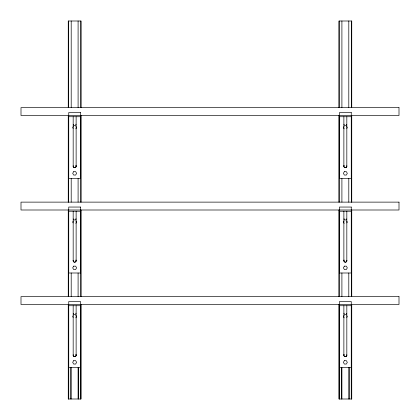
<?xml version="1.0" encoding="UTF-8"?>
<svg xmlns="http://www.w3.org/2000/svg" width="420" height="420" viewBox="0 0 420 420"><rect width="100%" height="100%" fill="white"/><g stroke="black" fill="none" stroke-linecap="round" stroke-linejoin="round"><path stroke-width="0.63" d="M73.222 124.383C72.965 125.995 76.787 125.743 75.925 124.178M73.222 218.883C72.965 220.495 76.787 220.243 75.925 218.678M73.222 313.383C72.965 314.995 76.787 314.743 75.925 313.178M73.337 126.441L72.681 127.575L73.174 128.431M75.878 128.856L76.618 127.575L75.962 126.441M73.337 220.941L72.681 222.075L73.174 222.931M75.878 223.356L76.618 222.075L75.962 220.941M73.174 315.725L72.681 316.575L73.174 317.431M75.878 317.856L76.618 316.575L75.878 315.299M344.038 126.441L343.381 127.575L344.122 128.856M346.826 128.431L347.319 127.575L346.663 126.441M344.038 220.941L343.381 222.075L344.122 223.356M346.826 222.931L347.319 222.075L346.663 220.941M344.122 315.299L343.381 316.575L344.122 317.856M346.826 317.431L347.319 316.575L346.826 315.725M344.075 124.178C343.214 125.743 347.036 125.995 346.778 124.383M344.075 218.678C343.214 220.243 347.036 220.495 346.778 218.883M344.075 313.178C343.214 314.743 347.036 314.995 346.778 313.383M68.743 116.729L80.556 116.729M339.444 116.729L351.256 116.729M68.743 211.228L80.556 211.228M339.444 211.228L351.256 211.228M68.743 305.729L80.556 305.729M339.444 305.729L351.256 305.729M68.743 367.5L80.556 367.5M339.444 367.5L351.256 367.5M351.75 107.625L351.75 21L338.961 21L338.951 107.625M351.75 115.5L351.75 202.125M351.75 210L351.75 296.625M351.75 304.5L351.75 399L338.961 399L338.951 304.5M351.503 21L351.503 107.625M351.503 115.5L351.503 202.125M351.503 210L351.503 296.625M351.503 304.5L351.503 399M351.256 399L351.256 301.55L339.444 301.55L339.444 399M349.288 367.5L349.288 399M348.8 21L348.8 107.625M348.8 178.5L348.8 202.125M348.8 273L348.8 296.625M348.8 367.5L348.8 399M346.826 116.729L346.826 166.194M346.826 211.228L346.826 260.694M346.826 305.729L346.826 355.194M343.875 116.729L343.875 166.194M343.875 211.228L343.875 260.694M343.875 305.729L343.875 355.194M341.906 21L341.906 107.625M341.906 178.5L341.906 202.125M341.906 273L341.906 296.625M341.906 367.5L341.906 399M341.413 367.5L341.413 399M339.197 21L339.197 107.625M339.197 115.5L339.197 202.125M339.197 210L339.197 296.625M339.197 304.5L339.197 399M338.951 115.5L338.951 202.125M338.951 210L338.951 296.625M81.049 107.625L81.049 21L68.261 21L68.25 107.625M81.049 115.5L81.049 202.125M81.049 210L81.049 296.625M81.049 304.5L81.049 399L68.261 399L68.25 304.5M80.803 21L80.803 107.625M80.803 115.5L80.803 202.125M80.803 210L80.803 296.625M80.803 304.5L80.803 399M80.556 399L80.556 301.55L68.743 301.55L68.743 399M78.587 367.5L78.587 399M78.094 21L78.094 107.625M78.094 178.5L78.094 202.125M78.094 273L78.094 296.625M78.094 367.5L78.094 399M76.125 116.729L76.125 166.194M76.125 211.228L76.125 260.694M76.125 305.729L76.125 355.194M73.174 116.729L73.174 166.194M73.174 211.228L73.174 260.694M73.174 305.729L73.174 355.194M71.201 21L71.201 107.625M71.201 178.5L71.201 202.125M71.201 273L71.201 296.625M71.201 367.5L71.201 399M70.712 367.5L70.712 399M68.497 21L68.497 107.625M68.497 115.5L68.497 202.125M68.497 210L68.497 296.625M68.497 304.5L68.497 399M68.25 115.5L68.25 202.125M68.25 210L68.25 296.625M73.663 171.644L72.681 173.35L73.663 175.056L75.632 175.056L76.618 173.35L75.632 171.644L73.663 171.644M73.663 266.144L72.681 267.85L73.663 269.556L75.632 269.556L76.618 267.85L75.632 266.144L73.663 266.144M73.663 360.644L72.681 362.35L73.663 364.056L75.632 364.056L76.618 362.35L75.632 360.644L73.663 360.644M344.369 171.644L343.381 173.35L344.369 175.056L346.337 175.056L347.319 173.35L346.337 171.644L344.369 171.644M344.369 266.144L343.381 267.85L344.369 269.556L346.337 269.556L347.319 267.85L346.337 266.144L344.369 266.144M344.369 360.644L343.381 362.35L344.369 364.056L346.337 364.056L347.319 362.35L346.337 360.644L344.369 360.644M75.925 166.934L75.385 167.475A1.433 1.386 0 0 1 73.91 167.475L73.369 166.934A1.57 1.517 0 0 1 73.222 165.811A1.475 1.475 0 0 0 74.839 167.659A1.475 1.475 0 0 0 75.925 165.459A1.57 1.517 0 0 1 75.925 166.934M75.925 261.434L75.385 261.975A1.433 1.386 0 0 1 73.91 261.975L73.369 261.434A1.57 1.517 0 0 1 73.222 260.311A1.475 1.475 0 0 0 74.839 262.159A1.475 1.475 0 0 0 75.925 259.959A1.57 1.517 0 0 1 75.925 261.434M75.925 355.934L75.385 356.475A1.433 1.386 0 0 1 73.91 356.475L73.369 355.934A1.57 1.517 0 0 1 73.222 354.811A1.475 1.475 0 0 0 74.839 356.659A1.475 1.475 0 0 0 75.925 354.459A1.57 1.517 0 0 1 75.925 355.934M346.631 166.934L346.091 167.475A1.433 1.386 0 0 1 344.615 167.475L344.075 166.934A1.57 1.517 0 0 1 344.075 165.459A1.475 1.475 0 0 0 345.161 167.659A1.475 1.475 0 0 0 346.778 165.811A1.57 1.517 0 0 1 346.631 166.934M346.631 261.434L346.091 261.975A1.433 1.386 0 0 1 344.615 261.975L344.075 261.434A1.57 1.517 0 0 1 344.075 259.959A1.475 1.475 0 0 0 345.161 262.159A1.475 1.475 0 0 0 346.778 260.311A1.57 1.517 0 0 1 346.631 261.434M346.631 355.934L346.091 356.475A1.433 1.386 0 0 1 344.615 356.475L344.075 355.934A1.57 1.517 0 0 1 344.075 354.459A1.475 1.475 0 0 0 345.161 356.659A1.475 1.475 0 0 0 346.778 354.811A1.57 1.517 0 0 1 346.631 355.934M399 107.625L21 107.625L21 115.5L399 115.5L399 107.625M80.556 112.55L68.743 112.55L68.743 178.5L80.556 178.5L80.556 112.55M351.256 112.55L339.444 112.55L339.444 178.5L351.256 178.5L351.256 112.55M399 202.125L21 202.125L21 210L399 210L399 202.125M80.556 207.049L68.743 207.049L68.743 273L80.556 273L80.556 207.049M351.256 207.049L339.444 207.049L339.444 273L351.256 273L351.256 207.049M399 296.625L21 296.625L21 304.5L399 304.5L399 296.625"/></g></svg>
